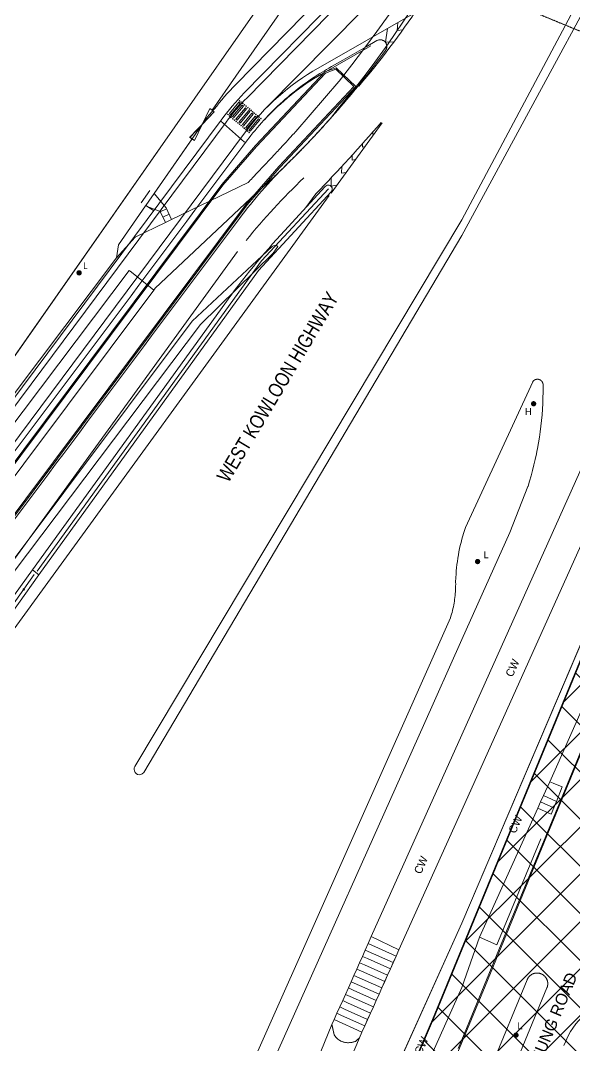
# Model space of a CAD drawing. Header units: millimetres. Extents: x 833924389 to 835767163, y 817400000 to 818811854.
# Drawn here: x 834417302 to 834521114, y 818315048 to 818507164 of the extents above; entities that cross this region are included whole.
import ezdxf

# ---------------------------------------------------------------- set-up
doc = ezdxf.new("R2010")
doc.units = ezdxf.units.MM
doc.header["$LTSCALE"] = 10
doc.header["$MEASUREMENT"] = 0
doc.linetypes.add('11NW23D$0$DGN Style 5', pattern=[1.174922, 0.503538, -0.671384])
doc.linetypes.add('DGN Style 2', pattern=[15.39188, 9.235128, -6.156752])
doc.layers.add('01_Base_Plan', color=5, linetype='Continuous', lineweight=5)
doc.layers.add('_MTR', color=190, linetype='Continuous')
doc.styles.add('11NW23D$0$Style-WORKING', font='WORKING.shx')
doc.styles.add('11nw24c$0$Style-WORKING', font='WORKING.shx')
doc.styles.add('Arial', font='arial.ttf', dxfattribs={"width": 0.8})
doc.styles.add('Foster01', font='arial.ttf', dxfattribs={"width": 0.8})

# ---------------------------------------------------------------- blocks, each defined once
blk = doc.blocks.new('UTILP')
at = {"color": 0, "linetype": 'Continuous', "lineweight": -2, "const_width": 0.5, "flags": 128}
blk.add_lwpolyline([(-0.25, 0, 1), (0.25, 0, 1), (-0.25, 0)], format="xyb", dxfattribs=at)
blk = doc.blocks.new('BDYGA_1')
at = {"color": 0, "linetype": 'Continuous', "lineweight": -2}
for p, q in [((0, 0.5), (0, -0.5)), ((1, -0.5), (0, 0.5)), ((0, -0.5), (1, 0.5)), ((1, 0.5), (1, -0.5))]:
    blk.add_line(p, q, dxfattribs=at)
blk = doc.blocks.new('C003__')
at = {"color": 0, "linetype": 'Continuous', "lineweight": -2, "ltscale": 0.01, "flags": 128}
for points in [[(392.94, 238.32), (393.28, 239.08), (393.63, 239.84), (393.99, 240.59), (394.36, 241.34), (394.73, 242.09), (395.11, 242.83), (395.49, 243.57), (395.88, 244.3), (396.28, 245.04), (396.69, 245.76), (397.1, 246.49), (397.52, 247.21), (397.95, 247.92), (398.39, 248.63), (398.83, 249.34), (399.27, 250.04), (399.73, 250.74), (400.19, 251.44), (400.66, 252.13), (401.13, 252.81), (401.61, 253.49), (402.01, 254.05), (402.42, 254.61), (402.83, 255.17), (403.09, 255.51), (404.58, 257.51), (406.08, 259.51), (407.58, 261.52), (409.08, 263.52), (410.57, 265.52), (412.07, 267.52), (413.57, 269.52), (415.06, 271.53), (416.56, 273.53), (418.06, 275.53), (419.56, 277.53), (421.05, 279.53), (422.55, 281.54), (424.05, 283.54), (425.55, 285.54), (427.04, 287.54), (428.54, 289.54), (430.04, 291.55), (431.54, 293.55), (433.03, 295.55), (434.53, 297.55), (436.03, 299.55), (437.52, 301.56), (439.02, 303.56), (440.52, 305.56), (442.02, 307.56), (443.51, 309.56), (445.01, 311.57), (446.51, 313.57), (448.01, 315.57), (449.5, 317.57), (451, 319.57), (452.5, 321.58), (454, 323.58), (455.49, 325.58), (456.99, 327.58), (458.49, 329.58), (459.98, 331.59), (461.48, 333.59), (462.98, 335.59), (464.48, 337.59), (465.97, 339.59), (467.47, 341.6), (468.97, 343.6), (469.85, 344.78), (470.16, 345.19), (470.47, 345.59), (470.86, 346.08), (471.25, 346.57), (471.65, 347.05), (472.06, 347.53), (472.47, 348), (472.89, 348.46), (473.31, 348.92), (473.74, 349.38), (474.18, 349.83), (474.62, 350.27), (475.06, 350.71), (475.51, 351.14), (475.97, 351.57), (476.43, 351.99), (476.9, 352.4), (477.37, 352.81), (477.85, 353.22), (478.33, 353.61), (478.82, 354.01), (479.31, 354.39), (479.81, 354.77), (480.31, 355.14), (480.81, 355.51), (481.32, 355.87), (481.84, 356.22), (482.36, 356.57), (482.88, 356.91), (483.41, 357.25), (483.83, 357.5), (484.24, 357.76), (484.66, 358.01), (485.09, 358.25), (485.56, 358.52), (487.73, 359.76), (489.9, 361), (492.07, 362.24), (494.08, 363.39), (494.16, 363.43), (494.25, 363.47), (494.34, 363.5), (494.44, 363.53), (494.54, 363.54), (494.64, 363.55), (494.74, 363.55), (494.84, 363.55), (494.94, 363.53), (495.04, 363.51), (495.13, 363.48), (495.22, 363.44), (495.31, 363.39), (495.4, 363.34), (495.48, 363.28), (495.55, 363.22), (495.62, 363.15), (495.69, 363.07), (495.75, 362.99), (495.8, 362.9), (495.84, 362.81), (495.88, 362.72), (495.91, 362.63), (495.93, 362.53), (495.95, 362.43), (495.95, 362.33), (495.95, 362.23), (495.94, 362.14), (495.93, 362.05), (495.9, 361.97), (495.88, 361.88), (495.84, 361.8), (495.8, 361.72), (495.76, 361.64), (495.71, 361.56), (495.18, 360.85), (494.65, 360.13), (494.15, 359.47), (493.64, 358.8), (493.13, 358.14), (492.62, 357.48), (492.11, 356.83), (491.59, 356.17), (491.07, 355.52), (490.55, 354.87), (490.02, 354.23), (489.49, 353.59), (488.96, 352.94), (488.42, 352.31), (487.89, 351.67), (487.34, 351.04), (486.8, 350.41), (486.25, 349.78), (485.7, 349.15), (485.15, 348.53), (484.59, 347.91), (484.03, 347.29), (483.47, 346.68), (482.9, 346.06), (482.34, 345.45), (481.77, 344.85), (481.19, 344.24), (480.61, 343.64), (480.04, 343.04), (479.45, 342.45), (478.87, 341.85), (478.28, 341.26), (477.73, 340.71), (477.17, 340.17), (476.84, 339.84), (476.5, 339.5), (475.92, 338.91), (475.34, 338.31), (474.76, 337.71), (474.19, 337.1), (473.63, 336.49), (473.07, 335.87), (472.52, 335.24), (471.98, 334.61), (471.44, 333.98), (470.91, 333.33), (470.38, 332.69), (469.86, 332.04), (469.34, 331.38), (468.83, 330.72), (468.33, 330.06), (466.83, 328.06), (465.34, 326.05), (463.84, 324.05)], [(463.84, 324.05), (462.34, 322.05), (460.85, 320.05), (459.35, 318.05), (457.85, 316.04), (456.35, 314.04), (454.86, 312.04), (453.36, 310.04), (451.86, 308.04), (450.36, 306.03), (448.87, 304.03), (447.37, 302.03), (445.87, 300.03), (444.37, 298.03), (442.88, 296.02), (441.38, 294.02), (439.88, 292.02), (438.39, 290.02), (436.89, 288.02), (435.39, 286.01), (433.89, 284.01), (432.4, 282.01), (430.9, 280.01), (429.4, 278.01), (427.9, 276), (426.41, 274), (424.91, 272), (423.41, 270), (421.92, 268), (420.42, 265.99), (418.92, 263.99), (417.42, 261.99), (415.93, 259.99), (414.43, 257.99), (412.93, 255.98), (411.43, 253.98), (409.94, 251.98), (408.44, 249.98), (406.94, 247.98), (405.44, 245.97), (403.95, 243.97), (403.33, 243.15), (402.89, 242.56), (402.46, 241.96), (401.98, 241.28), (401.5, 240.6), (401.03, 239.92), (400.56, 239.22), (400.1, 238.53), (399.65, 237.83), (399.2, 237.12), (398.77, 236.42), (398.33, 235.7), (398.26, 235.59), (398.19, 235.46), (398.1, 235.34), (398.01, 235.22), (397.91, 235.11), (397.81, 235.01), (397.7, 234.9), (397.59, 234.81), (397.48, 234.72), (397.36, 234.63), (397.23, 234.55), (397.1, 234.48), (396.97, 234.41), (396.83, 234.35), (396.7, 234.3), (396.56, 234.25), (396.41, 234.21), (396.27, 234.18), (396.13, 234.16), (395.98, 234.14), (395.83, 234.13), (395.69, 234.13), (395.54, 234.13), (395.39, 234.14), (395.25, 234.16), (395.1, 234.18), (394.96, 234.22), (394.82, 234.26), (394.68, 234.3), (394.54, 234.35), (394.4, 234.41), (394.27, 234.48), (394.15, 234.55), (394.02, 234.63), (393.9, 234.72), (393.79, 234.81), (393.67, 234.9), (393.57, 235), (393.47, 235.11), (393.37, 235.22), (393.28, 235.34), (393.2, 235.46), (393.12, 235.58), (393.04, 235.71), (392.98, 235.84), (392.92, 235.98), (392.87, 236.11), (392.82, 236.25), (392.78, 236.4), (392.75, 236.54), (392.72, 236.68), (392.7, 236.83), (392.69, 236.98), (392.69, 237.13), (392.69, 237.28), (392.7, 237.43), (392.72, 237.58), (392.75, 237.72), (392.78, 237.87), (392.82, 238.01), (392.87, 238.16), (392.93, 238.29)]]:
    blk.add_lwpolyline(points, dxfattribs=at)
blk = doc.blocks.new('11nw24c$0$UTIFH')
at = {"layer": '01_Base_Plan', "linetype": 'Continuous', "lineweight": 13}
h = blk.add_hatch(color=256, dxfattribs=at)
edge = h.paths.add_edge_path()
edge.add_arc((0, 0), 0.5, 0, 360)
blk = doc.blocks.new('11nw24c$0$UTILP')
at = {"layer": '01_Base_Plan', "linetype": 'Continuous', "lineweight": 13}
h = blk.add_hatch(color=256, dxfattribs=at)
edge = h.paths.add_edge_path()
edge.add_arc((0, 0), 0.5, 0, 360)

msp = doc.modelspace()

# ---------------------------------------------------------------- hatches: boundary and pattern name
at = {"layer": '_MTR'}
h = msp.add_hatch(dxfattribs=at)
h.set_pattern_fill('ANSI37', color=256, scale=50000, style=0)
h.paths.add_polyline_path([(834719025, 818175044), (834829436, 818440899), (834544330, 818440899), (834540048, 818430487), (834494663, 818320136), (834491212, 818312097), (834489640, 818307374), (834488468, 818300888), (834488287, 818295403), (834489123, 818289470), (834490523, 818284301), (834492960, 818278585), (834497360, 818271990), (834500943, 818268402), (834504242, 818265890), (834506773, 818264239), (834509304, 818262589), (834549548, 818245865), (834521789, 818162669), (834512957, 818145899), (834505350, 818132403), (834498852, 818120358), (834490645, 818106192), (834483043, 818093567), (834465497, 818066156), (834456186, 818052465), (834449436, 818042522), (834429928, 818015783), (834415902, 817997331), (834409718, 817989385), (834403534, 817981439), (834394016, 817969343), (834384498, 817957246), (834384196, 817957466), (834383970, 817957156), (834383669, 817957375), (834373771, 817944988), (834364117, 817932940), (834338370, 817901866), (834312961, 817923872), (834209698, 817804044), (834227752, 817788294), (834200290, 817756392), (834200200, 817740873), (834297136, 817740548), (834302266, 817746345), (834311724, 817738300), (834346243, 817778330), (834364574, 817762532), (834407169, 817811985), (834383971, 817831671), (834391017, 817839763), (834398063, 817847854), (834393622, 817851486), (834400812, 817859771), (834410480, 817870197), (834420148, 817880623), (834432127, 817893299), (834444105, 817905976), (834443206, 817906758), (834448850, 817912920), (834457588, 817922310), (834467323, 817932772), (834475816, 817941811), (834484309, 817950851), (834500968, 817969577), (834519623, 817991616), (834532611, 818008022), (834547321, 818027598), (834557596, 818042498), (834567870, 818057399), (834574643, 818067928), (834585341, 818084953), (834592494, 818096984), (834598987, 818108699), (834606301, 818122737), (834611699, 818133599), (834616705, 818145548), (834618535, 818149916), (834621711, 818157498), (834627058, 818172444), (834631612, 818185177), (834639686, 818207749)])

# ---------------------------------------------------------------- linework, layer by layer
at = {"layer": '01_Base_Plan'}
for p, q in [((834489503, 818527732), (834457630, 818495159)), ((834491111, 818526159), (834459238, 818493586)), ((834491826, 818525459), (834459765, 818492694)), ((834481302, 818508985), (834463343, 818490764)), ((834473065, 818498246), (834491183, 818508599)), ((834487906, 818505304), (834488024, 818506794)), ((834485723, 818503075), (834486047, 818505665)), ((834488927, 818505407), (834487906, 818505304)), ((834487293, 818503161), (834485723, 818503075)), ((834461539, 818483537), (834474467, 818497315)), ((834461539, 818483537), (834474467, 818497315)), ((834474467, 818497315), (834476364, 818498016)), ((834474467, 818497315), (834476364, 818498016)), ((834476364, 818498016), (834479789, 818494803)), ((834476364, 818498016), (834479789, 818494803)), ((834465695, 818479782), (834479789, 818494803)), ((834465695, 818479782), (834479789, 818494803)), ((834452290, 818489035), (834440787, 818472500)), ((834453601, 818490526), (834452290, 818489035)), ((834386796, 818397112), (834454881, 818488490)), ((834387598, 818396515), (834455844, 818488108)), ((834454776, 818488348), (834459297, 818484374)), ((834475523, 818474819), (834485073, 818487960)), ((834391889, 818395579), (834459307, 818486062)), ((834483336, 818485868), (834483326, 818486331)), ((834483606, 818485923), (834483336, 818485868)), ((834449469, 818484980), (834442328, 818474716)), ((834455235, 818476289), (834461539, 818483537)), ((834455235, 818476289), (834461539, 818483537)), ((834481385, 818483433), (834481373, 818484010)), ((834481852, 818483528), (834481385, 818483433)), ((834479434, 818480998), (834479456, 818481896)), ((834459596, 818472770), (834465695, 818479782)), ((834477483, 818478564), (834477514, 818479817)), ((834480072, 818481097), (834479434, 818480998)), ((834475532, 818476129), (834475512, 818477799)), ((834478310, 818478692), (834477483, 818478564)), ((834397377, 818398929), (834455235, 818476289)), ((834462470, 818462145), (834475007, 818475589)), ((834466759, 818467761), (834474410, 818476079)), ((834476542, 818476325), (834475532, 818476129)), ((834475141, 818474342), (834404268, 818376874)), ((834439910, 818472992), (834441510, 818475290)), ((834461925, 818460290), (834475514, 818475064)), ((834472654, 818474696), (834470755, 818472135)), ((834401862, 818395575), (834459596, 818472770)), ((834440787, 818472500), (834442207, 818471524)), ((834444660, 818471870), (834443503, 818471311)), ((834445138, 818470879), (834443981, 818470320)), ((834445616, 818469889), (834444459, 818469330)), ((834457946, 818463844), (834408219, 818395281)), ((834420397, 818403931), (834462470, 818462145)), ((834461925, 818460290), (834420751, 818403295)), ((834442314, 818456648), (834442329, 818456636)), ((834455573, 818454058), (834419535, 818404173)), ((834411110, 818392512), (834419535, 818404173)), ((834412039, 818391084), (834420751, 818403295)), ((834420751, 818403295), (834419535, 818404173)), ((834492805, 818375043), (834500000, 818391160)), ((834483040, 818335449), (834488224, 818332996)), ((834482450, 818334135), (834487686, 818331799)), ((834481898, 818332903), (834487153, 818330613)), ((834479771, 818328161), (834485021, 818325870)), ((834479248, 818326995), (834484488, 818324685)), ((834476070, 818319908), (834481289, 818317571))]:
    msp.add_line(p, q, dxfattribs=at)
at = {"layer": '01_Base_Plan', "linetype": 'Continuous'}
for p, q in [((834449961, 818492617), (834446208, 818487249)), ((834446208, 818487249), (834389860, 818406642)), ((834449469, 818484980), (834442328, 818474716)), ((834459596, 818472770), (834465695, 818479782)), ((834500000, 818337994), (834526223, 818399556)), ((834492805, 818375043), (834500000, 818391160)), ((834483040, 818335449), (834500000, 818373265)), ((834500000, 818359185), (834488224, 818332996)), ((834500000, 818359185), (834488224, 818332996)), ((834504554, 818338077), (834503320, 818335342)), ((834483040, 818335449), (834488224, 818332996)), ((834503320, 818335342), (834500000, 818325950)), ((834482450, 818334135), (834487686, 818331799)), ((834481898, 818332903), (834487153, 818330613)), ((834479771, 818328161), (834485021, 818325870)), ((834479248, 818326995), (834484488, 818324685)), ((834476070, 818319908), (834481289, 818317571))]:
    msp.add_line(p, q, dxfattribs=at)
at = {"layer": '01_Base_Plan', "linetype": 'Continuous', "flags": 128}
for points in [[(834500000, 818469788), (834538770, 818542740), (834550000, 818564906), (834558299, 818581288), (834567375, 818600000)], [(834500000, 818568427), (834492936, 818557375), (834492787, 818557115), (834492667, 818556841), (834492577, 818556555), (834492519, 818556260), (834492494, 818555962), (834492501, 818555662), (834492540, 818555364), (834492612, 818555073), (834492715, 818554792), (834492848, 818554523), (834493035, 818554236), (834458505, 818504839), (834449961, 818492617), (834446208, 818487249), (834389860, 818406642)], [(834500000, 818568427), (834492936, 818557375), (834492787, 818557115), (834492667, 818556841), (834492577, 818556554), (834492519, 818556260), (834492494, 818555962), (834492501, 818555662), (834492540, 818555365), (834492612, 818555073), (834492715, 818554792), (834492848, 818554523), (834493035, 818554236), (834458505, 818504839), (834449961, 818492617)], [(834538770, 818542740), (834500000, 818469788)], [(834539513, 818539901), (834500000, 818466836)], [(834539513, 818539901), (834500000, 818466836)], [(834469511, 818513793), (834469159, 818513281), (834462064, 818503083), (834453210, 818490357)], [(834516474, 818364484), (834530506, 818396003), (834540232, 818417719), (834543129, 818424189), (834552381, 818459991), (834553181, 818459778), (834553688, 818461699), (834553199, 818461823), (834560993, 818491101), (834562935, 818504020), (834560492, 818504969)], [(834393494, 818391509), (834442314, 818456648), (834442557, 818456971), (834461464, 818474770), (834461687, 818474972), (834461909, 818475173), (834462131, 818475375), (834462352, 818475578), (834462573, 818475780), (834462794, 818475984), (834463014, 818476187), (834463234, 818476391), (834463454, 818476595), (834463674, 818476800), (834463893, 818477005), (834464111, 818477210), (834464330, 818477416), (834464548, 818477622), (834464765, 818477828), (834464983, 818478035), (834465200, 818478242), (834465416, 818478450), (834465633, 818478658), (834465849, 818478866), (834466064, 818479075), (834466279, 818479284), (834466494, 818479493), (834466709, 818479703), (834466923, 818479913), (834467137, 818480123), (834467350, 818480334), (834467564, 818480545), (834467776, 818480756), (834467989, 818480968), (834468201, 818481180), (834468413, 818481393), (834468624, 818481606), (834468835, 818481819), (834469046, 818482033), (834469256, 818482247), (834469466, 818482461), (834469676, 818482676), (834469885, 818482891), (834470094, 818483106), (834470302, 818483322), (834470510, 818483538), (834470718, 818483754), (834470926, 818483971), (834471133, 818484188), (834471339, 818484405), (834471546, 818484623), (834471752, 818484841), (834471957, 818485060), (834472163, 818485278), (834472367, 818485497), (834472572, 818485717), (834472776, 818485937), (834472980, 818486157), (834473183, 818486377), (834473386, 818486598), (834473589, 818486819), (834473791, 818487041), (834473993, 818487263), (834474195, 818487485), (834474396, 818487708), (834474597, 818487930), (834474797, 818488154), (834474998, 818488377), (834475197, 818488601), (834475377, 818488804)], [(834440727, 818472414), (834435659, 818465129), (834435295, 818462671), (834391939, 818405134), (834391930, 818405141)], [(834500000, 818469788), (834438749, 818367369), (834438628, 818367096), (834438590, 818366799), (834438641, 818366505), (834438775, 818366238), (834438981, 818366021), (834439241, 818365873), (834439532, 818365807), (834439830, 818365829), (834440109, 818365936), (834440434, 818366227), (834500000, 818466836)], [(834358124, 818350074), (834379470, 818381877), (834387592, 818393979), (834392245, 818400141), (834394611, 818403273), (834437674, 818460304), (834438104, 818459965), (834442314, 818456648), (834442329, 818456636)], [(834500000, 818391160), (834508991, 818411169), (834512383, 818419799), (834512405, 818419870), (834512695, 818420808), (834512989, 818421824), (834513265, 818422844), (834513524, 818423869), (834513764, 818424898), (834513987, 818425931), (834514070, 818426356), (834514191, 818426968), (834514377, 818428008), (834514545, 818429052), (834514695, 818430098), (834514827, 818431147), (834514940, 818432197), (834515035, 818433250), (834515112, 818434304), (834515170, 818435359), (834515209, 818436416), (834515231, 818437472), (834515230, 818438882), (834515230, 818438901), (834515229, 818438919), (834515228, 818438938), (834515226, 818438956), (834515225, 818438975), (834515223, 818438993), (834515220, 818439011), (834515217, 818439030), (834515214, 818439048), (834515211, 818439066), (834515207, 818439084), (834515203, 818439102), (834515199, 818439120), (834515194, 818439138), (834515189, 818439156), (834515184, 818439174), (834515179, 818439192), (834515173, 818439209), (834515167, 818439227), (834515160, 818439244), (834515153, 818439261), (834515146, 818439279), (834515139, 818439296), (834515131, 818439312), (834515123, 818439329), (834515115, 818439346), (834515106, 818439362), (834515097, 818439379), (834515088, 818439395), (834515079, 818439411), (834515069, 818439426), (834515059, 818439442), (834515049, 818439458), (834515039, 818439473), (834515028, 818439488), (834515017, 818439503), (834515006, 818439518), (834514994, 818439532), (834514982, 818439546), (834514970, 818439561), (834514958, 818439574), (834514945, 818439588), (834514933, 818439602), (834514920, 818439615), (834514906, 818439628), (834514893, 818439641), (834514879, 818439653), (834514865, 818439665), (834514851, 818439677), (834514837, 818439689), (834514823, 818439701), (834514808, 818439712), (834514793, 818439723), (834514778, 818439734), (834514763, 818439744), (834514747, 818439755), (834514731, 818439765), (834514716, 818439774), (834514700, 818439784), (834514684, 818439793), (834514667, 818439802), (834514651, 818439810), (834514634, 818439819), (834514618, 818439827), (834514601, 818439834), (834514584, 818439842), (834514567, 818439849), (834514549, 818439856), (834514532, 818439862), (834514514, 818439868), (834514497, 818439874), (834514479, 818439880), (834514461, 818439885), (834514444, 818439890), (834514426, 818439895), (834514408, 818439899), (834514389, 818439903), (834514371, 818439907), (834514353, 818439910), (834514335, 818439913), (834514316, 818439916), (834514298, 818439918), (834514280, 818439920), (834514261, 818439922), (834514243, 818439924), (834514224, 818439925), (834514206, 818439926), (834514187, 818439926), (834514169, 818439926), (834514150, 818439926), (834514132, 818439926), (834514113, 818439925), (834514095, 818439924), (834514076, 818439922), (834514058, 818439920), (834514039, 818439918), (834514021, 818439916), (834514002, 818439913), (834513984, 818439910), (834513966, 818439907), (834513948, 818439903), (834513930, 818439899), (834513912, 818439895), (834513894, 818439890), (834513876, 818439885), (834513858, 818439880), (834513840, 818439874), (834513823, 818439869), (834513805, 818439862), (834513788, 818439856), (834513771, 818439849), (834513754, 818439842), (834513737, 818439835), (834513720, 818439827), (834513703, 818439819), (834513686, 818439811), (834513670, 818439802), (834513654, 818439793), (834513637, 818439784), (834513621, 818439775), (834513606, 818439765), (834513590, 818439755), (834513575, 818439745), (834513559, 818439734), (834513544, 818439724), (834513529, 818439713), (834513515, 818439701), (834513500, 818439690), (834513486, 818439678), (834513472, 818439666), (834513458, 818439654), (834513444, 818439641), (834513431, 818439628), (834513417, 818439615), (834513404, 818439602), (834513392, 818439589), (834513379, 818439575), (834513367, 818439561), (834513355, 818439547), (834513343, 818439533), (834513331, 818439518), (834513320, 818439504), (834513309, 818439489), (834513289, 818439460), (834500668, 818412146), (834500479, 818411572), (834500300, 818410995), (834500000, 818409936)], [(834500000, 818391160), (834508991, 818411169), (834512383, 818419799), (834512405, 818419870), (834512695, 818420808), (834512989, 818421824), (834513265, 818422844), (834513524, 818423869), (834513764, 818424898), (834513987, 818425931), (834514070, 818426356), (834514191, 818426968), (834514377, 818428008), (834514545, 818429052), (834514695, 818430098), (834514827, 818431147), (834514940, 818432197), (834515035, 818433250), (834515112, 818434304), (834515170, 818435359), (834515209, 818436416), (834515231, 818437472), (834515230, 818438882), (834515230, 818438901), (834515229, 818438919), (834515228, 818438938), (834515226, 818438956), (834515225, 818438975), (834515223, 818438993), (834515220, 818439011), (834515217, 818439030), (834515214, 818439048), (834515211, 818439066), (834515207, 818439084), (834515203, 818439102), (834515199, 818439121), (834515194, 818439138), (834515189, 818439156), (834515184, 818439174), (834515179, 818439192), (834515173, 818439209), (834515167, 818439227), (834515160, 818439244), (834515153, 818439261), (834515146, 818439279), (834515139, 818439296), (834515131, 818439313), (834515123, 818439329), (834515115, 818439346), (834515106, 818439362), (834515098, 818439379), (834515088, 818439395), (834515079, 818439411), (834515069, 818439427), (834515059, 818439442), (834515049, 818439458), (834515039, 818439473), (834515028, 818439488), (834515017, 818439503), (834515006, 818439518), (834514994, 818439532), (834514982, 818439546), (834514970, 818439561), (834514958, 818439574), (834514945, 818439588), (834514933, 818439602), (834514920, 818439615), (834514906, 818439628), (834514893, 818439641), (834514879, 818439653), (834514865, 818439665), (834514851, 818439677), (834514837, 818439689), (834514823, 818439701), (834514808, 818439712), (834514793, 818439723), (834514778, 818439734), (834514763, 818439744), (834514747, 818439755), (834514732, 818439765), (834514716, 818439774), (834514700, 818439784), (834514684, 818439793), (834514667, 818439802), (834514651, 818439810), (834514634, 818439818), (834514618, 818439827), (834514601, 818439834), (834514584, 818439842), (834514567, 818439849), (834514549, 818439856), (834514532, 818439862), (834514514, 818439868), (834514497, 818439874), (834514479, 818439880), (834514461, 818439885), (834514444, 818439890), (834514426, 818439895), (834514408, 818439899), (834514390, 818439903), (834514371, 818439907), (834514353, 818439910), (834514335, 818439913), (834514317, 818439916), (834514298, 818439918), (834514280, 818439920), (834514261, 818439922), (834514243, 818439924), (834514224, 818439925), (834514206, 818439926), (834514187, 818439926), (834514169, 818439926), (834514150, 818439926), (834514132, 818439926), (834514113, 818439925), (834514095, 818439924), (834514076, 818439922), (834514058, 818439920), (834514039, 818439918), (834514021, 818439916), (834514002, 818439913), (834513984, 818439910), (834513966, 818439907), (834513948, 818439903), (834513930, 818439899), (834513912, 818439895), (834513894, 818439890), (834513876, 818439885), (834513858, 818439880), (834513840, 818439874), (834513823, 818439869), (834513805, 818439862), (834513788, 818439856), (834513771, 818439849), (834513754, 818439842), (834513737, 818439835), (834513720, 818439827), (834513703, 818439819), (834513686, 818439811), (834513670, 818439802), (834513654, 818439793), (834513637, 818439784), (834513621, 818439775), (834513606, 818439765), (834513590, 818439755), (834513575, 818439745), (834513559, 818439734), (834513544, 818439724), (834513529, 818439713), (834513515, 818439701), (834513500, 818439690), (834513486, 818439678), (834513472, 818439666), (834513458, 818439654), (834513444, 818439641), (834513431, 818439628), (834513417, 818439615), (834513404, 818439602), (834513392, 818439589), (834513379, 818439575), (834513367, 818439561), (834513355, 818439547), (834513343, 818439533), (834513331, 818439518), (834513320, 818439504), (834513309, 818439489), (834513289, 818439460), (834500668, 818412146), (834500479, 818411572), (834500300, 818410995), (834500000, 818409936)], [(834500000, 818373265), (834523479, 818425616)], [(834500000, 818373265), (834523479, 818425616)], [(834500000, 818373265), (834523479, 818425616)], [(834528733, 818423089), (834500000, 818359185)], [(834528733, 818423089), (834500000, 818359185)], [(834528733, 818423089), (834500000, 818359185)], [(834503320, 818335342), (834504554, 818338077), (834514229, 818359509), (834514764, 818360694), (834515298, 818361879), (834516474, 818364484), (834530506, 818396003), (834540232, 818417719)], [(834500000, 818409936), (834499850, 818409351), (834499710, 818408763), (834499580, 818408173), (834499460, 818407581), (834499351, 818406986), (834499252, 818406390), (834499164, 818405792), (834499086, 818405193), (834499019, 818404593), (834498962, 818403991), (834498915, 818403389), (834498879, 818402786), (834498845, 818401875), (834498849, 818401518), (834498846, 818401162), (834498838, 818400805), (834498823, 818400448), (834498802, 818400092), (834498774, 818399737), (834498741, 818399381), (834498701, 818399027), (834498655, 818398673), (834498603, 818398320), (834498545, 818397968), (834498480, 818397617), (834498410, 818397267), (834498333, 818396919), (834498251, 818396572), (834498162, 818396226), (834498067, 818395882), (834497967, 818395540), (834497864, 818395212)], [(834500000, 818316134), (834509261, 818338605), (834519375, 818363059), (834529703, 818388074), (834536433, 818404392)], [(834500000, 818337994), (834526223, 818399556)], [(834497864, 818395212), (834458031, 818305542)], [(834532977, 818395663), (834516457, 818355540), (834515959, 818354329), (834504345, 818326154), (834500000, 818315621)], [(834464664, 818312038), (834492805, 818375043)], [(834475664, 818319004), (834476070, 818319908), (834476600, 818321090), (834477140, 818322295), (834477681, 818323501), (834478183, 818324620), (834478745, 818325874), (834479248, 818326995), (834479771, 818328161), (834480315, 818329373), (834480848, 818330562), (834481373, 818331733), (834481898, 818332903), (834482450, 818334135), (834483040, 818335449), (834500000, 818373265)], [(834514229, 818359509), (834514901, 818359205), (834516740, 818358376), (834517233, 818359579), (834517488, 818360198), (834517725, 818360783), (834518832, 818363506), (834517142, 818364207), (834516474, 818364484)], [(834515298, 818361879), (834516474, 818364484)], [(834517725, 818360783), (834518832, 818363506), (834517142, 818364207), (834516474, 818364484)], [(834514229, 818359509), (834514763, 818360694)], [(834514763, 818360694), (834515298, 818361879)], [(834514763, 818360694), (834515433, 818360392), (834517233, 818359579)], [(834514764, 818360694), (834515433, 818360392), (834517233, 818359579)], [(834515298, 818361879), (834515964, 818361578), (834517725, 818360783)], [(834515298, 818361879), (834515965, 818361578), (834517725, 818360783)], [(834517233, 818359579), (834517487, 818360198), (834517725, 818360783)], [(834500000, 818359185), (834488224, 818332996), (834487686, 818331799), (834487153, 818330613), (834486620, 818329427), (834486087, 818328242), (834485554, 818327056), (834485021, 818325870), (834484488, 818324685), (834483955, 818323499), (834483421, 818322313), (834482888, 818321128), (834482355, 818319942), (834481822, 818318756), (834481289, 818317571), (834480807, 818316496)], [(834504554, 818338077), (834514229, 818359509)], [(834514229, 818359509), (834514901, 818359205), (834516739, 818358376), (834517233, 818359579)], [(834514835, 818353776), (834506588, 818333894), (834503320, 818335342)], [(834363279, 818347127), (834362258, 818345607), (834360083, 818342370), (834349208, 818326186), (834348483, 818325107), (834348443, 818325049), (834352446, 818322384), (834356462, 818319709), (834367492, 818312364), (834376864, 818306124), (834377822, 818305486), (834386060, 818300000), (834408107, 818285319), (834409331, 818284504), (834430103, 818270672), (834434153, 818267975), (834436892, 818266151), (834462163, 818288899), (834463807, 818290380), (834465146, 818293345), (834467973, 818300104), (834475664, 818319004)], [(834468203, 818287368), (834482550, 818300000), (834483128, 818300509), (834500000, 818337994)], [(834487882, 818311846), (834488460, 818312355), (834500000, 818337994)], [(834475664, 818319004), (834476070, 818319908), (834476600, 818321090), (834477140, 818322295), (834477681, 818323501), (834478183, 818324620), (834478745, 818325874), (834479248, 818326995), (834479771, 818328161), (834480315, 818329373), (834480848, 818330562), (834481373, 818331733), (834481898, 818332903), (834482450, 818334135), (834483040, 818335449)], [(834488224, 818332996), (834487686, 818331799), (834487153, 818330613), (834486620, 818329427), (834486087, 818328242), (834485554, 818327056), (834485021, 818325870), (834484488, 818324685), (834483955, 818323499), (834483421, 818322313), (834482888, 818321128), (834482355, 818319942), (834481822, 818318756), (834481289, 818317571), (834480807, 818316496)], [(834481373, 818331733), (834482294, 818331334), (834486620, 818329427)], [(834480848, 818330562), (834481760, 818330149), (834486087, 818328242)], [(834480315, 818329373), (834481225, 818328965), (834485554, 818327056)], [(834500000, 818325950), (834488373, 818300000), (834487187, 818297354), (834471573, 818283589), (834464147, 818277043)], [(834478745, 818325874), (834479620, 818325410), (834483955, 818323499)], [(834478183, 818324620), (834479085, 818324225), (834483421, 818322313)], [(834477140, 818322295), (834478016, 818321856), (834482355, 818319942)], [(834477681, 818323501), (834478551, 818323041), (834482888, 818321128)], [(834519125, 818315038), (834519975, 818316997), (834520353, 818317676), (834520777, 818318326), (834521370, 818319094), (834521891, 818319670), (834522450, 818320208), (834523046, 818320706), (834524168, 818321473), (834525374, 818322097), (834526718, 818322536), (834527545, 818322757), (834528466, 818322906), (834528738, 818322926)], [(834476600, 818321090), (834477481, 818320671), (834481822, 818318756)], [(834473812, 818300000), (834480807, 818316496)], [(834499323, 818314491), (834500000, 818316134)]]:
    msp.add_lwpolyline(points, dxfattribs=at)
at = {"layer": '01_Base_Plan', "flags": 128}
for points in [[(834500000, 818568427), (834492936, 818557375), (834492787, 818557115), (834492667, 818556841), (834492577, 818556555), (834492519, 818556260), (834492494, 818555962), (834492501, 818555662), (834492540, 818555364), (834492612, 818555073), (834492715, 818554792), (834492848, 818554523), (834493035, 818554236), (834458505, 818504839), (834449961, 818492617), (834446208, 818487249), (834389860, 818406642)], [(834500000, 818557397), (834469511, 818513793), (834469159, 818513281), (834462064, 818503083), (834453210, 818490357)], [(834468909, 818486380), (834476961, 818495736), (834476995, 818495775), (834479418, 818498849), (834481788, 818501964), (834484103, 818505120), (834486363, 818508316), (834488567, 818511551), (834490713, 818514824), (834492841, 818518195), (834495575, 818522801), (834500000, 818530671)], [(834500000, 818524510), (834497674, 818520518), (834495279, 818516567), (834492816, 818512659), (834490284, 818508794), (834486178, 818502821), (834484707, 818500729), (834483199, 818498664), (834481656, 818496625), (834480078, 818494614), (834479838, 818494317), (834478349, 818492475), (834476833, 818490646), (834475377, 818488804)], [(834393494, 818391509), (834442314, 818456648), (834442557, 818456971), (834461464, 818474770), (834461687, 818474972), (834461909, 818475173), (834462131, 818475375), (834462352, 818475578), (834462573, 818475780), (834462794, 818475984), (834463014, 818476187), (834463454, 818476595), (834463674, 818476800), (834463893, 818477005), (834464111, 818477210), (834464330, 818477416), (834464548, 818477622), (834464765, 818477828), (834464983, 818478035), (834465200, 818478242), (834465416, 818478450), (834465633, 818478658), (834465849, 818478866), (834466494, 818479493), (834466709, 818479703), (834467137, 818480123), (834467350, 818480334), (834467564, 818480545), (834467776, 818480756), (834467989, 818480968), (834468201, 818481180), (834468413, 818481393), (834468835, 818481819), (834469046, 818482033), (834469466, 818482461), (834469676, 818482676), (834470094, 818483106), (834470718, 818483754), (834470926, 818483971), (834471133, 818484188), (834471339, 818484405), (834471546, 818484623), (834471752, 818484841), (834471957, 818485060), (834472163, 818485278), (834472367, 818485497), (834472572, 818485717), (834472980, 818486157), (834473183, 818486377), (834473589, 818486819), (834474195, 818487485), (834474396, 818487708), (834474597, 818487930), (834474797, 818488154), (834474998, 818488377), (834475197, 818488601), (834475377, 818488804)], [(834468909, 818486380), (834468758, 818486215), (834468555, 818485993), (834468353, 818485772), (834467338, 818484667), (834467135, 818484447), (834466931, 818484226), (834466728, 818484006), (834466524, 818483785), (834465912, 818483125), (834465708, 818482906), (834465504, 818482686), (834465299, 818482466), (834465095, 818482247), (834464070, 818481152), (834463864, 818480933), (834463659, 818480715), (834463453, 818480496), (834462423, 818479406), (834462216, 818479188), (834462010, 818478971), (834461803, 818478753), (834460768, 818477668), (834460560, 818477451), (834460353, 818477235), (834460145, 818477018), (834459937, 818476802), (834445616, 818469889)], [(834442328, 818474716), (834444580, 818472080), (834445616, 818469889)], [(834440727, 818472414), (834435659, 818465129), (834435295, 818462671), (834391939, 818405134), (834391930, 818405141), (834389860, 818406642)], [(834440727, 818472414), (834443467, 818471358), (834444459, 818469330)], [(834444459, 818469330), (834438766, 818466582), (834435295, 818462671)], [(834500000, 818466836), (834440434, 818366227), (834440109, 818365936), (834439830, 818365829), (834439532, 818365807), (834439241, 818365873), (834438981, 818366021), (834438775, 818366238), (834438641, 818366505), (834438590, 818366800), (834438628, 818367096), (834438749, 818367369), (834500000, 818469788)], [(834392002, 818366885), (834391710, 818366941), (834391467, 818367113), (834391316, 818367370), (834391286, 818367666), (834391277, 818368310), (834401326, 818386615), (834449480, 818450793), (834464440, 818464780), (834464685, 818464951), (834464975, 818465017), (834465270, 818464970), (834465524, 818464815), (834464628, 818463556), (834451001, 818450212), (834402256, 818385610), (834392666, 818367400), (834392527, 818367136), (834392292, 818366954), (834392002, 818366885)], [(834358124, 818350074), (834379470, 818381877), (834387592, 818393979), (834392245, 818400141), (834394611, 818403273), (834437674, 818460304), (834438104, 818459965), (834442314, 818456648), (834442329, 818456636)], [(834500000, 818409936), (834499850, 818409351), (834499710, 818408763), (834499580, 818408173), (834499460, 818407581), (834499351, 818406986), (834499252, 818406390), (834499164, 818405793), (834499086, 818405193), (834499019, 818404593), (834498962, 818403991), (834498915, 818403389), (834498879, 818402786), (834498845, 818401875), (834498849, 818401519), (834498846, 818401162), (834498838, 818400805), (834498823, 818400449), (834498802, 818400092), (834498774, 818399737), (834498741, 818399381), (834498701, 818399027), (834498655, 818398673), (834498603, 818398320), (834498545, 818397968), (834498480, 818397617), (834498410, 818397267), (834498333, 818396919), (834498251, 818396572), (834498162, 818396226), (834498067, 818395882), (834497967, 818395540), (834497864, 818395212)], [(834411740, 818391912), (834419885, 818403299)], [(834497864, 818395212), (834458031, 818305542)], [(834464664, 818312038), (834492805, 818375043)], [(834475664, 818319004), (834476070, 818319908), (834476600, 818321090), (834477140, 818322295), (834477681, 818323501), (834478183, 818324620), (834478745, 818325874), (834479248, 818326995), (834479771, 818328161), (834480315, 818329373), (834480848, 818330562), (834481373, 818331733), (834481898, 818332903), (834482450, 818334135), (834483040, 818335449), (834500000, 818373265)], [(834500000, 818359185), (834488224, 818332996), (834487686, 818331799), (834486620, 818329427), (834486087, 818328242), (834485021, 818325870), (834484488, 818324685), (834483955, 818323499), (834483421, 818322313), (834482888, 818321128), (834481822, 818318756), (834481289, 818317571), (834480807, 818316496)], [(834363279, 818347127), (834362258, 818345607), (834360083, 818342370), (834349208, 818326186), (834348483, 818325107), (834348443, 818325049), (834352446, 818322384), (834356462, 818319709), (834367492, 818312364), (834376864, 818306124), (834377822, 818305486), (834386060, 818300000), (834408107, 818285319), (834409331, 818284504), (834430103, 818270672), (834434153, 818267975), (834436892, 818266151), (834462163, 818288899), (834463807, 818290380), (834465146, 818293345), (834467973, 818300104), (834475664, 818319004)], [(834468203, 818287368), (834482550, 818300000), (834483128, 818300509), (834500000, 818337994)], [(834475664, 818319004), (834476070, 818319908), (834476600, 818321090), (834477140, 818322295), (834477681, 818323501), (834478183, 818324620), (834478745, 818325874), (834479248, 818326995), (834479771, 818328161), (834480315, 818329373), (834480848, 818330562), (834481373, 818331733), (834481898, 818332903), (834482450, 818334135), (834483040, 818335449)], [(834488224, 818332996), (834487686, 818331799), (834486620, 818329427), (834486087, 818328242), (834485021, 818325870), (834484488, 818324685), (834483955, 818323499), (834483421, 818322313), (834482888, 818321128), (834481822, 818318756), (834481289, 818317571), (834480807, 818316496)], [(834481373, 818331733), (834482294, 818331334), (834486620, 818329427)], [(834480848, 818330562), (834481760, 818330149), (834486087, 818328242)], [(834480315, 818329373), (834481225, 818328965), (834485554, 818327056)], [(834500000, 818325950), (834488373, 818300000), (834487187, 818297354), (834471573, 818283589), (834464147, 818277043)], [(834478745, 818325874), (834479620, 818325410), (834483955, 818323499)], [(834478183, 818324620), (834479085, 818324225), (834483421, 818322313)], [(834477140, 818322295), (834478016, 818321856), (834482355, 818319942)], [(834477681, 818323501), (834478551, 818323041), (834482888, 818321128)], [(834476600, 818321090), (834477481, 818320671), (834481822, 818318756)], [(834480807, 818316496), (834480413, 818316106), (834480059, 818315826), (834479542, 818315663), (834479247, 818315604), (834478597, 818315560), (834478036, 818315619), (834477327, 818315885), (834476781, 818316210), (834476367, 818316623), (834476072, 818317051), (834475664, 818319004)], [(834440924, 818263351), (834442884, 818265076), (834443864, 818265939), (834445817, 818267659), (834446790, 818268515), (834447772, 818269380), (834448747, 818270239), (834450699, 818271957), (834451674, 818272816), (834453626, 818274534), (834454601, 818275393), (834456553, 818277111), (834457086, 818277581), (834457528, 818277970), (834459480, 818279688), (834460708, 818280769), (834467386, 818286649), (834468203, 818287368), (834471953, 818295847), (834473812, 818300000), (834480807, 818316496)], [(834499323, 818314491), (834500000, 818316134)], [(834500000, 818315621), (834492393, 818297181)]]:
    msp.add_lwpolyline(points, dxfattribs=at)
at = {"layer": '01_Base_Plan', "linetype": 'DGN Style 2', "flags": 128}
msp.add_lwpolyline([(834448639, 818535483), (834448639, 818535483), (834592131, 818476308), (834596706, 818487402), (834453214, 818546577, 1)], format="xyb", close=True, dxfattribs=at)
at = {"layer": '01_Base_Plan', "flags": 128}
for points in [[(834482959, 818502402), (834473710, 818497117, 0.0790392), (834463007, 818488517)], [(834417770, 818400521, 1), (834418020, 818400523, 1), (834417770, 818400521)]]:
    msp.add_lwpolyline(points, format="xyb", dxfattribs=at)
for points in [[(834343172, 818328550), (834357806, 818350408), (834358455, 818351376), (834387371, 818375782), (834402062, 818395425), (834459791, 818472612), (834465881, 818479614), (834480142, 818494814), (834476423, 818498304), (834474325, 818497529), (834461354, 818483704), (834455040, 818476446), (834397177, 818399078), (834382904, 818379994), (834353864, 818355484), (834334704, 818326866), (834339772, 818323472)], [(834456441, 818489702), (834458223, 818491830), (834458453, 818491638), (834456672, 818489509)], [(834457055, 818489188), (834458836, 818491317), (834459067, 818491124), (834457285, 818488996)], [(834458358, 818492045), (834458422, 818492123), (834458345, 818492186), (834458281, 818492109)], [(834458665, 818491789), (834458729, 818491866), (834458651, 818491930), (834458588, 818491852)], [(834458972, 818491532), (834459035, 818491609), (834458958, 818491673), (834458894, 818491596)], [(834459278, 818491275), (834459342, 818491352), (834459265, 818491416), (834459201, 818491339)], [(834459585, 818491018), (834459649, 818491096), (834459572, 818491159), (834459508, 818491082)], [(834456192, 818489457), (834456256, 818489534), (834456179, 818489597), (834456115, 818489520)], [(834456499, 818489200), (834456562, 818489277), (834456485, 818489341), (834456422, 818489264)], [(834456805, 818488943), (834456869, 818489020), (834456792, 818489084), (834456728, 818489007)], [(834457668, 818488675), (834459450, 818490803), (834459680, 818490611), (834457898, 818488482)], [(834458282, 818488161), (834460063, 818490290), (834460293, 818490097), (834458512, 818487969)], [(834458895, 818487648), (834460677, 818489776), (834460907, 818489584), (834459125, 818487455)], [(834459509, 818487134), (834461290, 818489263), (834461520, 818489070), (834459739, 818486942)], [(834459892, 818490762), (834459955, 818490839), (834459878, 818490903), (834459815, 818490825)], [(834460198, 818490505), (834460262, 818490582), (834460185, 818490646), (834460121, 818490569)], [(834460505, 818490248), (834460569, 818490325), (834460492, 818490389), (834460428, 818490312)], [(834460812, 818489991), (834460876, 818490069), (834460799, 818490132), (834460735, 818490055)], [(834461119, 818489735), (834461182, 818489812), (834461105, 818489876), (834461042, 818489798)], [(834461425, 818489478), (834461489, 818489555), (834461412, 818489619), (834461348, 818489542)], [(834461732, 818489221), (834461796, 818489298), (834461719, 818489362), (834461655, 818489285)], [(834462039, 818488965), (834462103, 818489042), (834462025, 818489105), (834461962, 818489028)], [(834457112, 818488686), (834457176, 818488763), (834457099, 818488827), (834457035, 818488750)], [(834457419, 818488430), (834457483, 818488507), (834457405, 818488570), (834457342, 818488493)], [(834457725, 818488173), (834457789, 818488250), (834457712, 818488314), (834457648, 818488237)], [(834458032, 818487916), (834458096, 818487993), (834458019, 818488057), (834457955, 818487980)], [(834458339, 818487659), (834458403, 818487736), (834458326, 818487800), (834458262, 818487723)], [(834458646, 818487403), (834458709, 818487480), (834458632, 818487543), (834458569, 818487466)], [(834458952, 818487146), (834459016, 818487223), (834458939, 818487287), (834458875, 818487210)], [(834460122, 818486621), (834461904, 818488749), (834462134, 818488557), (834460352, 818486428)], [(834462346, 818488708), (834462409, 818488785), (834462332, 818488849), (834462268, 818488771)], [(834459259, 818486889), (834459323, 818486966), (834459246, 818487030), (834459182, 818486953)], [(834459566, 818486632), (834459630, 818486709), (834459553, 818486773), (834459489, 818486696)], [(834459873, 818486376), (834459936, 818486453), (834459859, 818486516), (834459796, 818486439)], [(834460179, 818486119), (834460243, 818486196), (834460166, 818486260), (834460102, 818486183)]]:
    msp.add_lwpolyline(points, close=True, dxfattribs=at)
at = {"layer": '01_Base_Plan', "linetype": 'Continuous'}
msp.add_lwpolyline([(834509557, 818310372), (834515955, 818325875), (834515968, 818325907), (834515980, 818325940), (834515992, 818325973), (834516004, 818326006), (834516014, 818326039), (834516024, 818326072), (834516034, 818326106), (834516043, 818326140), (834516051, 818326174), (834516059, 818326208), (834516066, 818326242), (834516073, 818326276), (834516079, 818326310), (834516084, 818326345), (834516089, 818326380), (834516093, 818326414), (834516096, 818326449), (834516099, 818326484), (834516102, 818326519), (834516103, 818326553), (834516105, 818326588), (834516105, 818326623), (834516105, 818326658), (834516104, 818326693), (834516103, 818326728), (834516101, 818326763), (834516098, 818326797), (834516095, 818326832), (834516092, 818326867), (834516087, 818326902), (834516082, 818326936), (834516077, 818326971), (834516071, 818327005), (834516064, 818327039), (834516056, 818327073), (834516048, 818327107), (834516040, 818327141), (834516031, 818327175), (834516021, 818327209), (834516011, 818327242), (834516000, 818327275), (834515988, 818327308), (834515976, 818327341), (834515964, 818327373), (834515951, 818327406), (834515937, 818327438), (834515923, 818327470), (834515908, 818327501), (834515892, 818327533), (834515876, 818327564), (834515860, 818327594), (834515843, 818327625), (834515825, 818327655), (834515807, 818327685), (834515789, 818327714), (834515770, 818327744), (834515750, 818327773), (834515730, 818327801), (834515709, 818327829), (834515688, 818327857), (834515667, 818327885), (834515645, 818327912), (834515622, 818327938), (834515599, 818327965), (834515576, 818327990), (834515552, 818328016), (834515527, 818328041), (834515503, 818328066), (834515477, 818328090), (834515452, 818328114), (834515426, 818328137), (834515399, 818328160), (834515373, 818328182), (834515345, 818328204), (834515318, 818328225), (834515290, 818328246), (834515262, 818328267), (834515233, 818328286), (834515204, 818328306), (834515175, 818328325), (834515145, 818328343), (834515115, 818328361), (834515085, 818328379), (834515054, 818328395), (834515023, 818328412), (834514992, 818328428), (834514961, 818328443), (834514929, 818328457), (834514897, 818328472), (834514865, 818328485), (834514832, 818328498), (834514800, 818328510), (834514767, 818328522), (834514734, 818328534), (834514701, 818328544), (834514667, 818328554), (834514634, 818328564), (834514600, 818328573), (834514566, 818328581), (834514532, 818328589), (834514498, 818328596), (834514464, 818328603), (834514429, 818328609), (834514395, 818328614), (834514360, 818328619), (834514325, 818328623), (834514291, 818328626), (834514256, 818328629), (834514221, 818328632), (834514186, 818328633), (834514151, 818328635), (834514116, 818328635), (834514081, 818328635), (834514047, 818328634), (834514012, 818328633), (834513977, 818328631), (834513942, 818328628), (834513907, 818328625), (834513873, 818328622), (834513838, 818328617), (834513803, 818328612), (834513769, 818328607), (834513734, 818328600), (834513700, 818328594), (834513666, 818328586), (834513632, 818328578), (834513598, 818328570), (834513565, 818328561), (834513531, 818328551), (834513498, 818328541), (834513465, 818328530), (834513432, 818328518), (834513399, 818328506), (834513366, 818328494), (834513334, 818328481), (834513302, 818328467), (834513270, 818328453), (834513238, 818328438), (834513207, 818328422), (834513176, 818328406), (834513145, 818328390), (834513115, 818328373), (834513085, 818328355), (834513055, 818328337), (834513025, 818328319), (834512996, 818328300), (834512967, 818328280), (834512938, 818328260), (834512910, 818328239), (834512882, 818328218), (834512855, 818328197), (834512828, 818328175), (834512801, 818328152), (834512775, 818328129), (834512749, 818328106), (834512724, 818328082), (834512699, 818328057), (834512674, 818328033), (834512650, 818328007), (834512626, 818327982), (834512603, 818327956), (834512580, 818327929), (834512558, 818327903), (834512536, 818327875), (834512514, 818327848), (834512493, 818327820), (834512473, 818327792), (834512453, 818327763), (834512434, 818327734), (834512415, 818327705), (834512396, 818327675), (834512378, 818327645), (834512361, 818327615), (834512344, 818327584), (834512328, 818327553), (834512312, 818327522), (834512297, 818327491), (834512282, 818327459), (834512268, 818327427), (834512243, 818327367), (834505440, 818310872)], dxfattribs=at)
at = {"layer": '01_Base_Plan', "linetype": '11NW23D$0$DGN Style 5', "flags": 128}
msp.add_lwpolyline([(834480807, 818316496), (834480413, 818316106), (834480059, 818315826), (834479542, 818315663), (834479247, 818315604), (834478597, 818315560), (834478036, 818315619), (834477327, 818315885), (834476781, 818316210), (834476367, 818316623), (834476072, 818317051), (834475664, 818319004)], dxfattribs=at)
at = {"layer": '01_Base_Plan'}
for centre, radius, start, end in [((834358531, 818598567), 160256, 319.68232, 332.98858), ((834495392, 818459175), 45000, 119.74591, 143.3105), ((834494976, 818458616), 52250, 135.62244, 142.35973), ((834494976, 818458616), 50000, 135.62244, 143.3105), ((834491929, 818461222), 45000, 135.62244, 143.3105), ((834264398, 818677290), 290541, 315.78956, 319.35788), ((834559208, 818385094), 128294, 133.82186, 140.94853), ((834474962, 818475572), 750, 317.39372, 137.39372), ((834577163, 818366217), 150000, 137.39372, 144.15445)]:
    msp.add_arc(centre, radius, start, end, dxfattribs=at)
msp.add_3dface([(834452800, 818490642), (834449880, 818484694), (834449059, 818485265), (834453620, 818490071)], dxfattribs=at)
at = {"layer": '_MTR', "const_width": 300}
msp.add_lwpolyline([(834719025, 818175044), (834829436, 818440899), (834544330, 818440899), (834540048, 818430487), (834494663, 818320136), (834491212, 818312097)], dxfattribs=at)

# ---------------------------------------------------------------- block references
at = {"layer": '01_Base_Plan', "linetype": 'Continuous', "xscale": 1000, "yscale": 1000, "zscale": 1000}
msp.add_blockref('C003__', (833990000, 818140000), dxfattribs=at)
at = {"layer": '01_Base_Plan', "linetype": 'Continuous', "xscale": 6550.000000441137, "yscale": 1000, "zscale": 2559.29677850013, "rotation": 235.1724709268152}
msp.add_blockref('BDYGA_1', (834453210, 818490357), dxfattribs=at)
at = {"layer": '01_Base_Plan', "xscale": 1000, "yscale": 1000, "zscale": 1000}
msp.add_blockref('UTILP', (834428283, 818459868), dxfattribs=at)
at = {"layer": '01_Base_Plan', "color": 0, "linetype": 'Continuous', "xscale": 1000, "yscale": 1000, "zscale": 1000}
for name, p in [('11nw24c$0$UTIFH', (834513456, 818435334)), ('11nw24c$0$UTILP', (834502960, 818405753)), ('11nw24c$0$UTILP', (834510148, 818316994))]:
    msp.add_blockref(name, p, dxfattribs=at)

# ---------------------------------------------------------------- texts
at = {"layer": '01_Base_Plan', "linetype": 'Continuous'}
for s, style, p in [('H', '11nw24c$0$Style-WORKING', (834511830, 818433241)), ('L', '11nw24c$0$Style-WORKING', (834504079, 818406388)), ('L', '11NW23D$0$Style-WORKING', (834510416, 818318099))]:
    msp.add_text(s, height=1300, dxfattribs=dict(at, style=style)).set_placement(p)
for s, height, rotation, style, p in [('CW', 1500, 65.77225, '11nw24c$0$Style-WORKING', (834509480, 818383974)), ('CW', 1500, 65.77225, '11nw24c$0$Style-WORKING', (834510040, 818354657)), ('CW', 1500, 66.03751, '11NW23D$0$Style-WORKING', (834492333, 818347044)), ('NGA CHEUNG ROAD', 2200, 67.42042, '11nw24c$0$Style-WORKING', (834510488, 818301119)), ('CW', 1500, 65.94747, '11NW23D$0$Style-WORKING', (834492400, 818313183))]:
    msp.add_text(s, height=height, rotation=rotation, dxfattribs=dict(at, style=style)).set_placement(p)
at = {"layer": '01_Base_Plan', "linetype": 'DGN Style 2', "insert": (834492521, 818526988), "char_height": 4500, "width": 417753.64, "attachment_point": 1, "rotation": 337.81995, "line_spacing_factor": 0.779643, "style": 'Foster01'}
msp.add_mtext('Anchorage Bridge at +20.0', dxfattribs=at)
at = {"layer": '01_Base_Plan', "insert": (834429083, 818460568), "char_height": 1300, "width": 1300, "attachment_point": 7, "style": 'Arial'}
msp.add_mtext('L', dxfattribs=at)
at = {"layer": '01_Base_Plan', "linetype": 'Continuous', "insert": (834466681, 818437761), "char_height": 2700, "width": 54000, "attachment_point": 8, "rotation": 59.17018, "style": 'Arial'}
msp.add_mtext('WEST KOWLOON HIGHWAY', dxfattribs=at)

doc.saveas('drawing.dxf')
